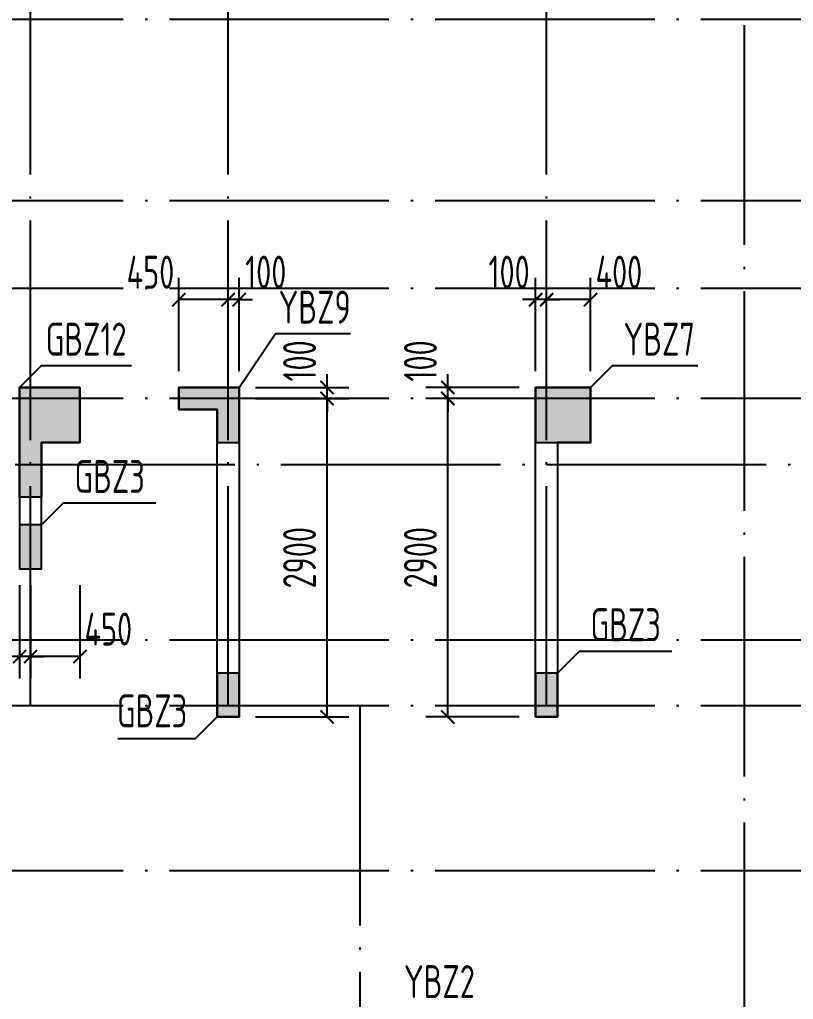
# Model space of a CAD drawing. Extents: x -668857 to 185752, y -270966 to 286822.
# Drawn here: x -299937 to -292889, y 206339 to 215261 of the extents above; entities that cross this region are included whole.
import ezdxf
from ezdxf.enums import TextEntityAlignment as Align

# ---------------------------------------------------------------- set-up
doc = ezdxf.new("R2010")
doc.units = 0
doc.header["$LTSCALE"] = 1000
doc.linetypes.add('DOTE', pattern=[2.42, 2, -0.2, 0.02, -0.2])
doc.layers.get('0').update_dxf_attribs({"linetype": 'CONTINUOUS'})
doc.layers.get('DEFPOINTS').update_dxf_attribs({"linetype": 'CONTINUOUS'})
for name, color, linetype in [('A-DOTE', 10, 'DOTE'), ('COLU_DE_TEXT', 7, 'CONTINUOUS'), ('LABEL', 1, 'CONTINUOUS'), ('S-Q墙实线', 6, 'CONTINUOUS'), ('S-Q墙标注', 3, 'CONTINUOUS'), ('S-X详图填充', 252, 'CONTINUOUS'), ('S-X详图实线', 4, 'CONTINUOUS')]:
    doc.layers.add(name, color=color, linetype=linetype)
doc.styles.add('TSSD_REIN', font='tssdeng.shx', dxfattribs={"width": 0.7, "height": 300, "bigfont": 'tssdchn.shx'})
doc.styles.add('结构文字', font='zstxt.shx', dxfattribs={"width": 0.7, "bigfont": 'zshz.shx'})
doc.dimstyles.new('STRUCK', dxfattribs={"dimtxt": 400, "dimasz": 121, "dimexe": 200, "dimexo": 150, "dimgap": 115, "dimtad": 1, "dimdec": 0, "dimdsep": 46, "dimtxsty": '结构文字', "dimblk": 'ARCHTICK', "dimcen": 400, "dimclrd": 3, "dimclre": 3, "dimclrt": 7, "dimadec": 0, "dimazin": 0, "dimtfac": 1, "dimtdec": 0, "dimtix": 1, "dimtmove": 2, "dimatfit": 3, "dimldrblk": '_DIMX', "dimfxl": 1, "dimtolj": 1, "dimtzin": 0, "dimarcsym": 0})

# ---------------------------------------------------------------- blocks, each defined once
blk = doc.blocks.new('_ArchTick')
at = {"color": 0, "linetype": 'ByBlock', "const_width": 0.15}
blk.add_lwpolyline([(-0.5, -0.5), (0.5, 0.5)], dxfattribs=at)
blk = doc.blocks.new('*D699')
at = {"layer": 'DEFPOINTS', "color": 0, "transparency": 16777216}
for p in [(-296036.7, 211810.6), (-295236.7, 211810.6), (-295236.7, 208910.6)]:
    blk.add_point(p, dxfattribs=at)
at = {"layer": 'S-Q墙标注', "color": 3, "lineweight": -2, "transparency": 16777216}
for p, q in [((-295386.7, 211810.6), (-296236.7, 211810.6)), ((-296036.7, 208910.6), (-296036.7, 211810.6)), ((-295386.7, 208910.6), (-296236.7, 208910.6))]:
    blk.add_line(p, q, dxfattribs=at)
at = {"layer": 'S-Q墙标注', "color": 3, "lineweight": -2, "transparency": 16777216, "xscale": 121, "yscale": 121, "zscale": 121}
for p, rotation in [((-296036.7, 211810.6), 90), ((-296036.7, 208910.6), 270)]:
    blk.add_blockref('_ArchTick', p, dxfattribs=dict(at, rotation=rotation))
at = {"layer": 'S-Q墙标注', "color": 7, "transparency": 16777216, "insert": (-296286.7, 210360.6), "char_height": 300, "attachment_point": 5, "rotation": 90, "style": 'TSSD_REIN'}
blk.add_mtext('\\A1;2900', dxfattribs=at)
blk = doc.blocks.new('_DIMX')
blk.add_line((-150, 0), (150, 0))
at = {"const_width": 50}
blk.add_lwpolyline([(-70, -70), (70, 70)], dxfattribs=at)
blk = doc.blocks.new('*D700')
at = {"layer": 'DEFPOINTS', "color": 0, "transparency": 16777216}
for p in [(-296036.7, 211910.6), (-295236.7, 211910.6), (-295236.7, 211810.6)]:
    blk.add_point(p, dxfattribs=at)
at = {"layer": 'S-Q墙标注', "color": 3, "lineweight": -2, "transparency": 16777216}
for p, q in [((-296036.7, 211910.6), (-296036.7, 212031.6)), ((-295386.7, 211910.6), (-296236.7, 211910.6)), ((-296036.7, 211810.6), (-296036.7, 211910.6)), ((-295386.7, 211810.6), (-296236.7, 211810.6)), ((-296036.7, 211810.6), (-296036.7, 211689.6))]:
    blk.add_line(p, q, dxfattribs=at)
at = {"layer": 'S-Q墙标注', "color": 3, "lineweight": -2, "transparency": 16777216, "xscale": 121, "yscale": 121, "zscale": 121}
for p, rotation in [((-296036.7, 211910.6), 270), ((-296036.7, 211810.6), 90)]:
    blk.add_blockref('_ArchTick', p, dxfattribs=dict(at, rotation=rotation))
at = {"layer": 'S-Q墙标注', "color": 7, "transparency": 16777216, "insert": (-296286.7, 212152.5), "char_height": 300, "attachment_point": 5, "rotation": 90, "style": 'TSSD_REIN'}
blk.add_mtext('\\A1;100', dxfattribs=at)
blk = doc.blocks.new('*D701')
at = {"layer": 'DEFPOINTS', "color": 0, "transparency": 16777216}
for p in [(-295136.7, 212710.6), (-295136.7, 211910.6), (-294736.8, 211910.6)]:
    blk.add_point(p, dxfattribs=at)
at = {"layer": 'S-Q墙标注', "color": 3, "lineweight": -2, "transparency": 16777216}
for p, q in [((-295136.7, 212060.6), (-295136.7, 212910.6)), ((-294736.8, 212060.6), (-294736.8, 212910.6)), ((-294736.8, 212710.6), (-295136.7, 212710.6))]:
    blk.add_line(p, q, dxfattribs=at)
at = {"layer": 'S-Q墙标注', "color": 3, "lineweight": -2, "transparency": 16777216, "xscale": 121, "yscale": 121, "zscale": 121, "rotation": 180}
blk.add_blockref('_ArchTick', (-295136.7, 212710.6), dxfattribs=at)
at = {"layer": 'S-Q墙标注', "color": 3, "lineweight": -2, "transparency": 16777216, "xscale": 121, "yscale": 121, "zscale": 121}
blk.add_blockref('_ArchTick', (-294736.8, 212710.6), dxfattribs=at)
at = {"layer": 'S-Q墙标注', "color": 7, "transparency": 16777216, "insert": (-294478.7, 212960.6), "char_height": 300, "attachment_point": 5, "style": 'TSSD_REIN'}
blk.add_mtext('\\A1;400', dxfattribs=at)
blk = doc.blocks.new('*D702')
at = {"layer": 'DEFPOINTS', "color": 0, "transparency": 16777216}
for p in [(-295236.7, 212710.6), (-295236.7, 211910.6), (-295136.7, 211910.6)]:
    blk.add_point(p, dxfattribs=at)
at = {"layer": 'S-Q墙标注', "color": 3, "lineweight": -2, "transparency": 16777216}
for p, q in [((-295236.7, 212060.6), (-295236.7, 212910.6)), ((-295136.7, 212060.6), (-295136.7, 212910.6)), ((-295236.7, 212710.6), (-295357.7, 212710.6)), ((-295136.7, 212710.6), (-295236.7, 212710.6)), ((-295136.7, 212710.6), (-295015.7, 212710.6))]:
    blk.add_line(p, q, dxfattribs=at)
at = {"layer": 'S-Q墙标注', "color": 3, "lineweight": -2, "transparency": 16777216, "xscale": 121, "yscale": 121, "zscale": 121}
blk.add_blockref('_ArchTick', (-295236.7, 212710.6), dxfattribs=at)
at = {"layer": 'S-Q墙标注', "color": 3, "lineweight": -2, "transparency": 16777216, "xscale": 121, "yscale": 121, "zscale": 121, "rotation": 180}
blk.add_blockref('_ArchTick', (-295136.7, 212710.6), dxfattribs=at)
at = {"layer": 'S-Q墙标注', "color": 7, "transparency": 16777216, "insert": (-295478.6, 212960.6), "char_height": 300, "attachment_point": 5, "style": 'TSSD_REIN'}
blk.add_mtext('\\A1;100', dxfattribs=at)
blk = doc.blocks.new('*D703')
at = {"layer": 'DEFPOINTS', "color": 0, "transparency": 16777216}
for p in [(-297936.7, 211810.6), (-297136.7, 211810.6), (-297936.7, 208910.6)]:
    blk.add_point(p, dxfattribs=at)
at = {"layer": 'S-Q墙标注', "color": 3, "lineweight": -2, "transparency": 16777216}
for p, q in [((-297786.7, 211810.6), (-296936.7, 211810.6)), ((-297136.7, 208910.6), (-297136.7, 211810.6)), ((-297786.7, 208910.6), (-296936.7, 208910.6))]:
    blk.add_line(p, q, dxfattribs=at)
at = {"layer": 'S-Q墙标注', "color": 3, "lineweight": -2, "transparency": 16777216, "xscale": 121, "yscale": 121, "zscale": 121}
for p, rotation in [((-297136.7, 211810.6), 90), ((-297136.7, 208910.6), 270)]:
    blk.add_blockref('_ArchTick', p, dxfattribs=dict(at, rotation=rotation))
at = {"layer": 'S-Q墙标注', "color": 7, "transparency": 16777216, "insert": (-297386.7, 210360.6), "char_height": 300, "attachment_point": 5, "rotation": 90, "style": 'TSSD_REIN'}
blk.add_mtext('\\A1;2900', dxfattribs=at)
blk = doc.blocks.new('*D704')
at = {"layer": 'DEFPOINTS', "color": 0, "transparency": 16777216}
for p in [(-297936.7, 211910.6), (-297136.7, 211910.6), (-297936.7, 211810.6)]:
    blk.add_point(p, dxfattribs=at)
at = {"layer": 'S-Q墙标注', "color": 3, "lineweight": -2, "transparency": 16777216}
for p, q in [((-297136.7, 211910.6), (-297136.7, 212031.6)), ((-297786.7, 211910.6), (-296936.7, 211910.6)), ((-297136.7, 211810.6), (-297136.7, 211910.6)), ((-297786.7, 211810.6), (-296936.7, 211810.6)), ((-297136.7, 211810.6), (-297136.7, 211689.6))]:
    blk.add_line(p, q, dxfattribs=at)
at = {"layer": 'S-Q墙标注', "color": 3, "lineweight": -2, "transparency": 16777216, "xscale": 121, "yscale": 121, "zscale": 121}
for p, rotation in [((-297136.7, 211910.6), 270), ((-297136.7, 211810.6), 90)]:
    blk.add_blockref('_ArchTick', p, dxfattribs=dict(at, rotation=rotation))
at = {"layer": 'S-Q墙标注', "color": 7, "transparency": 16777216, "insert": (-297386.7, 212152.5), "char_height": 300, "attachment_point": 5, "rotation": 90, "style": 'TSSD_REIN'}
blk.add_mtext('\\A1;100', dxfattribs=at)
blk = doc.blocks.new('*D705')
at = {"layer": 'DEFPOINTS', "color": 0, "transparency": 16777216}
for p in [(-298036.7, 212710.6), (-298036.7, 211910.6), (-297936.7, 211910.6)]:
    blk.add_point(p, dxfattribs=at)
at = {"layer": 'S-Q墙标注', "color": 3, "lineweight": -2, "transparency": 16777216}
for p, q in [((-298036.7, 212060.6), (-298036.7, 212910.6)), ((-297936.7, 212060.6), (-297936.7, 212910.6)), ((-298036.7, 212710.6), (-298157.7, 212710.6)), ((-297936.7, 212710.6), (-298036.7, 212710.6)), ((-297936.7, 212710.6), (-297815.7, 212710.6))]:
    blk.add_line(p, q, dxfattribs=at)
at = {"layer": 'S-Q墙标注', "color": 3, "lineweight": -2, "transparency": 16777216, "xscale": 121, "yscale": 121, "zscale": 121}
blk.add_blockref('_ArchTick', (-298036.7, 212710.6), dxfattribs=at)
at = {"layer": 'S-Q墙标注', "color": 3, "lineweight": -2, "transparency": 16777216, "xscale": 121, "yscale": 121, "zscale": 121, "rotation": 180}
blk.add_blockref('_ArchTick', (-297936.7, 212710.6), dxfattribs=at)
at = {"layer": 'S-Q墙标注', "color": 7, "transparency": 16777216, "insert": (-297694.8, 212960.6), "char_height": 300, "attachment_point": 5, "style": 'TSSD_REIN'}
blk.add_mtext('\\A1;100', dxfattribs=at)
blk = doc.blocks.new('*D706')
at = {"layer": 'DEFPOINTS', "color": 0, "transparency": 16777216}
for p in [(-298486.7, 212710.6), (-298486.7, 211910.6), (-298036.7, 211910.6)]:
    blk.add_point(p, dxfattribs=at)
at = {"layer": 'S-Q墙标注', "color": 3, "lineweight": -2, "transparency": 16777216}
for p, q in [((-298486.7, 212060.6), (-298486.7, 212910.6)), ((-298036.7, 212060.6), (-298036.7, 212910.6)), ((-298036.7, 212710.6), (-298486.7, 212710.6))]:
    blk.add_line(p, q, dxfattribs=at)
at = {"layer": 'S-Q墙标注', "color": 3, "lineweight": -2, "transparency": 16777216, "xscale": 121, "yscale": 121, "zscale": 121, "rotation": 180}
blk.add_blockref('_ArchTick', (-298486.7, 212710.6), dxfattribs=at)
at = {"layer": 'S-Q墙标注', "color": 3, "lineweight": -2, "transparency": 16777216, "xscale": 121, "yscale": 121, "zscale": 121}
blk.add_blockref('_ArchTick', (-298036.7, 212710.6), dxfattribs=at)
at = {"layer": 'S-Q墙标注', "color": 7, "transparency": 16777216, "insert": (-298744.8, 212960.6), "char_height": 300, "attachment_point": 5, "style": 'TSSD_REIN'}
blk.add_mtext('\\A1;450', dxfattribs=at)
blk = doc.blocks.new('*D709')
at = {"layer": 'DEFPOINTS', "color": 0, "transparency": 16777216}
for p in [(-299836.7, 210260.6), (-299386.8, 210260.6), (-299836.7, 209460.6)]:
    blk.add_point(p, dxfattribs=at)
at = {"layer": 'S-Q墙标注', "color": 3, "lineweight": -2, "transparency": 16777216}
for p, q in [((-299836.7, 210110.6), (-299836.7, 209260.6)), ((-299386.8, 210110.6), (-299386.8, 209260.6)), ((-299386.8, 209460.6), (-299836.7, 209460.6))]:
    blk.add_line(p, q, dxfattribs=at)
at = {"layer": 'S-Q墙标注', "color": 3, "lineweight": -2, "transparency": 16777216, "xscale": 121, "yscale": 121, "zscale": 121, "rotation": 180}
blk.add_blockref('_ArchTick', (-299836.7, 209460.6), dxfattribs=at)
at = {"layer": 'S-Q墙标注', "color": 3, "lineweight": -2, "transparency": 16777216, "xscale": 121, "yscale": 121, "zscale": 121}
blk.add_blockref('_ArchTick', (-299386.8, 209460.6), dxfattribs=at)
at = {"layer": 'S-Q墙标注', "color": 7, "transparency": 16777216, "insert": (-299128.7, 209710.6), "char_height": 300, "attachment_point": 5, "style": 'TSSD_REIN'}
blk.add_mtext('\\A1;450', dxfattribs=at)
blk = doc.blocks.new('*D710')
at = {"layer": 'DEFPOINTS', "color": 0, "transparency": 16777216}
for p in [(-299936.7, 210260.6), (-299836.7, 210260.6), (-299936.7, 209460.6)]:
    blk.add_point(p, dxfattribs=at)
at = {"layer": 'S-Q墙标注', "color": 3, "lineweight": -2, "transparency": 16777216}
for p, q in [((-299936.7, 210110.6), (-299936.7, 209260.6)), ((-299836.7, 210110.6), (-299836.7, 209260.6)), ((-299936.7, 209460.6), (-300057.7, 209460.6)), ((-299836.7, 209460.6), (-299936.7, 209460.6)), ((-299836.7, 209460.6), (-299715.7, 209460.6))]:
    blk.add_line(p, q, dxfattribs=at)
at = {"layer": 'S-Q墙标注', "color": 3, "lineweight": -2, "transparency": 16777216, "xscale": 121, "yscale": 121, "zscale": 121}
blk.add_blockref('_ArchTick', (-299936.7, 209460.6), dxfattribs=at)
at = {"layer": 'S-Q墙标注', "color": 3, "lineweight": -2, "transparency": 16777216, "xscale": 121, "yscale": 121, "zscale": 121, "rotation": 180}
blk.add_blockref('_ArchTick', (-299836.7, 209460.6), dxfattribs=at)
at = {"layer": 'S-Q墙标注', "color": 7, "transparency": 16777216, "insert": (-300178.6, 209710.6), "char_height": 300, "attachment_point": 5, "style": 'TSSD_REIN'}
blk.add_mtext('\\A1;100', dxfattribs=at)
blk = doc.blocks.new('20210825.02044469')
at = {"layer": 'A-DOTE'}
for p, q in [((23100, 12700), (23100, 23738.1)), ((24900, 12700), (24900, 23738.1)), ((27800, 12700), (27800, 23738.1)), ((29600, 23738.1), (29600, 5400)), ((57823.9, 18950), (3600, 18950)), ((57823.9, 17300), (3600, 17300)), ((57823.9, 16500), (3600, 16500)), ((57823.9, 15500), (3600, 15500)), ((3600, 14900.3), (57823.9, 14900.3)), ((57823.9, 13300), (3600, 13300)), ((57823.9, 12700), (3600, 12700)), ((26100, 12700), (26100, 5400)), ((57823.9, 11200), (3600, 11200))]:
    blk.add_line(p, q, dxfattribs=at)

msp = doc.modelspace()

# ---------------------------------------------------------------- hatches: boundary and pattern name
at = {"layer": 'S-X详图填充'}
h = msp.add_hatch(color=256, dxfattribs=at)
h.dxf.hatch_style = 1
h.paths.add_polyline_path([(-299386.76, 211910.58), (-299936.68, 211910.58), (-299936.67, 210910.58), (-299736.68, 210910.58), (-299736.67, 211410.59), (-299386.76, 211410.58)])
h = msp.add_hatch(color=256, dxfattribs=at)
h.dxf.hatch_style = 1
h.paths.add_polyline_path([(-298136.69, 211410.58), (-297936.69, 211410.58), (-297936.69, 211910.58), (-298486.69, 211910.58), (-298486.69, 211710.58), (-298136.69, 211710.58)])
h = msp.add_hatch(color=256, dxfattribs=at)
h.dxf.hatch_style = 1
h.paths.add_polyline_path([(-295236.69, 211410.58), (-295036.69, 211410.58), (-294736.6, 211410.58), (-294736.6, 211910.58), (-295236.68, 211910.58), (-295236.68, 211410.58)])
h = msp.add_hatch(color=256, dxfattribs=at)
h.dxf.hatch_style = 1
h.paths.add_polyline_path([(-299736.68, 210660.58), (-299936.68, 210660.58), (-299936.68, 210260.58), (-299736.68, 210260.58)])
h = msp.add_hatch(color=256, dxfattribs=at)
h.dxf.hatch_style = 1
h.paths.add_polyline_path([(-297936.69, 209310.59), (-298136.69, 209310.59), (-298136.69, 208910.59), (-297936.69, 208910.59)])
h = msp.add_hatch(color=256, dxfattribs=at)
h.dxf.hatch_style = 1
h.paths.add_polyline_path([(-295036.69, 209310.59), (-295236.69, 209310.59), (-295236.69, 208910.59), (-295036.69, 208910.59)])

# ---------------------------------------------------------------- linework, layer by layer
at = {"layer": 'LABEL'}
for points in [[(-297936.69, 211910.58), (-297606.18, 212402.2), (-296922.57, 212402.2)], [(-299936.77, 211910.58), (-299736.77, 212110.58), (-298916.78, 212110.58)], [(-294736.6, 211910.58), (-294536.6, 212110.58), (-293760.7, 212110.58)], [(-299736.68, 210660.58), (-299536.68, 210860.58), (-298696.68, 210860.58)], [(-295036.69, 209310.59), (-294836.69, 209510.59), (-293996.69, 209510.59)], [(-298136.69, 208910.59), (-298336.69, 208710.59), (-299042.12, 208710.59)]]:
    msp.add_lwpolyline(points, dxfattribs=at)
at = {"layer": 'S-Q墙实线', "color": 6}
for points in [[(-299736.68, 210260.58), (-299736.68, 211410.58), (-299386.68, 211410.58), (-299386.68, 211910.58), (-299936.68, 211910.58), (-299936.68, 210260.58)], [(-297936.68, 211910.58), (-297936.68, 208910.58), (-298136.68, 208910.58), (-298136.68, 211710.58), (-298486.68, 211710.58), (-298486.68, 211910.58)], [(-295036.68, 208910.58), (-295236.68, 208910.58), (-295236.68, 211910.58), (-294736.68, 211910.58), (-294736.68, 211410.58), (-295036.68, 211410.58)]]:
    msp.add_lwpolyline(points, close=True, dxfattribs=at)
at = {"layer": 'S-X详图实线'}
msp.add_lwpolyline([(-299736.67, 211410.58), (-299736.68, 210910.58), (-299936.67, 210910.58), (-299936.68, 211910.58), (-299386.76, 211910.58), (-299386.76, 211410.58), (-299736.67, 211410.59)], dxfattribs=at)
for points in [[(-298136.69, 211410.58), (-297936.69, 211410.58), (-297936.69, 211910.58), (-298486.69, 211910.58), (-298486.69, 211710.58), (-298136.69, 211710.58), (-298136.69, 211410.58)], [(-295236.69, 211410.58), (-295036.69, 211410.58), (-294736.6, 211410.58), (-294736.6, 211910.58), (-295236.68, 211910.58), (-295236.68, 211410.58), (-295236.69, 211410.58)], [(-299736.68, 210660.58), (-299936.68, 210660.58), (-299936.68, 210260.58), (-299736.68, 210260.58), (-299736.68, 210660.58)], [(-297936.69, 209310.59), (-298136.69, 209310.59), (-298136.69, 208910.59), (-297936.69, 208910.59), (-297936.69, 209310.59)], [(-295036.69, 209310.59), (-295236.69, 209310.59), (-295236.69, 208910.59), (-295036.69, 208910.59), (-295036.69, 209310.59)]]:
    msp.add_lwpolyline(points, close=True, dxfattribs=at)

# ---------------------------------------------------------------- block references
at = {"layer": 'A-DOTE'}
msp.add_blockref('20210825.02044469', (-322936.68, 196310.57), dxfattribs=at)

# ---------------------------------------------------------------- texts
at = {"layer": 'COLU_DE_TEXT', "style": 'TSSD_REIN', "width": 0.7}
for s, p in [('YBZ9', (-297577.72, 212402.2)), ('GBZ12', (-299699.06, 212110.58)), ('YBZ7', (-294436.6, 212110.58)), ('GBZ3', (-299436.68, 210860.58)), ('GBZ3', (-294736.69, 209510.59)), ('GBZ3', (-299050.54, 208725.76)), ('YBZ2', (-296436.69, 206260.58))]:
    msp.add_text(s, height=300, dxfattribs=at).set_placement(p, align=Align.BOTTOM_LEFT)

# ---------------------------------------------------------------- dimensions: what is measured, and where the dimension line sits
at = {"layer": 'S-Q墙标注'}
for base, p1, p2, angle, picture, middle in [((-298486.69, 212710.58), (-298036.68, 211910.58), (-298486.69, 211910.58), 180, '*D706', (-298744.77, 212960.58)), ((-298036.68, 212710.58), (-297936.69, 211910.58), (-298036.68, 211910.58), 180, '*D705', (-297694.77, 212960.58)), ((-295236.69, 212710.58), (-295136.68, 211910.58), (-295236.69, 211910.58), 180, '*D702', (-295478.61, 212960.58)), ((-295136.68, 212710.58), (-294736.77, 211910.58), (-295136.68, 211910.58), 180, '*D701', (-294478.7, 212960.58)), ((-297136.69, 211910.58), (-297936.69, 211810.58), (-297936.69, 211910.58), 90, '*D704', (-297386.69, 212152.51)), ((-296036.69, 211910.58), (-295236.69, 211810.58), (-295236.69, 211910.58), 90, '*D700', (-296286.69, 212152.51)), ((-299936.7, 209460.58), (-299836.69, 210260.58), (-299936.7, 210260.58), 180, '*D710', (-300178.62, 209710.58)), ((-299836.69, 209460.58), (-299386.78, 210260.58), (-299836.69, 210260.58), 180, '*D709', (-299128.7, 209710.58))]:
    dim = msp.add_linear_dim(base=base, p1=p1, p2=p2, angle=angle, dimstyle='STRUCK', override={"dimtxt": 300, "dimgap": 100, "dimtxsty": 'TSSD_REIN'}, dxfattribs=at)
    dim.commit()
    dim.dimension.update_dxf_attribs({"geometry": picture, "text_midpoint": middle, "dimtype": 160})
for base, p1, p2, picture, middle in [((-297136.69, 211810.58), (-297936.69, 208910.59), (-297936.69, 211810.58), '*D703', (-297386.69, 210360.59)), ((-296036.69, 211810.58), (-295236.69, 208910.59), (-295236.69, 211810.58), '*D699', (-296286.69, 210360.59))]:
    dim = msp.add_linear_dim(base=base, p1=p1, p2=p2, angle=90, dimstyle='STRUCK', override={"dimtxt": 300, "dimgap": 100, "dimtxsty": 'TSSD_REIN'}, dxfattribs=at)
    dim.commit()
    dim.dimension.update_dxf_attribs({"geometry": picture, "text_midpoint": middle})

doc.saveas('drawing.dxf')
